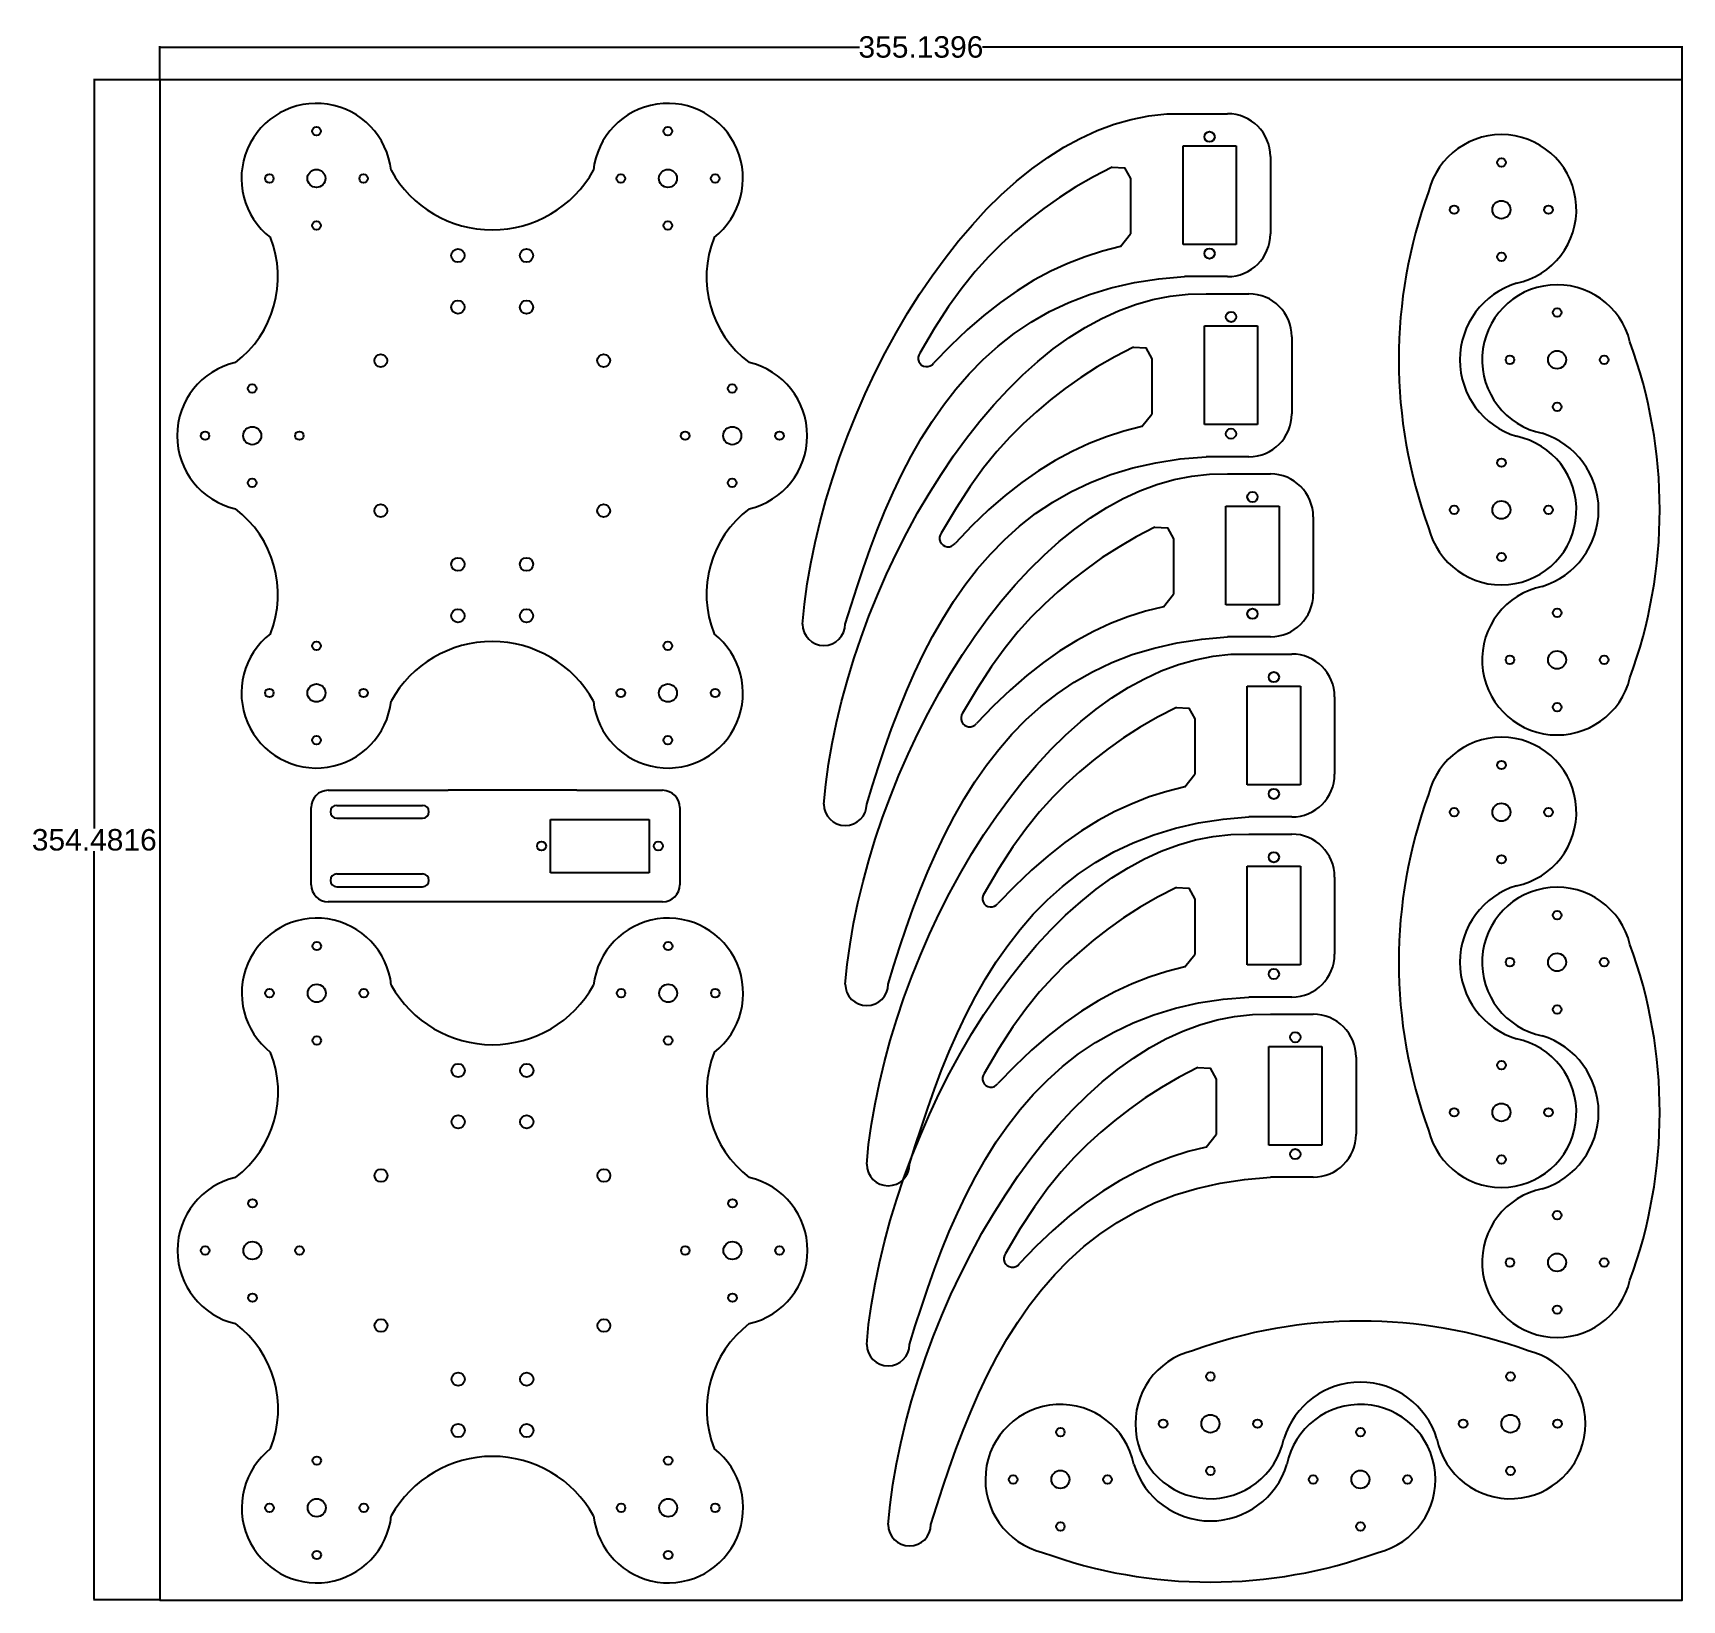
# Model space of a CAD drawing. Header units: inches. Extents: x -30 to 355, y 2 to 367.
import ezdxf

# ---------------------------------------------------------------- set-up
doc = ezdxf.new("R2010")
doc.units = ezdxf.units.IN
doc.header["$MEASUREMENT"] = 0
doc.styles.get("Standard").update_dxf_attribs({"font": 'arial.ttf'})
doc.dimstyles.get("Standard").update_dxf_attribs({"dimtxt": 5, "dimasz": 0.18, "dimexe": 0.18, "dimexo": 0.0625, "dimgap": 0.09, "dimtad": 0, "dimtih": 1, "dimtoh": 1, "dimdec": 4, "dimzin": 0, "dimdsep": 46, "dimtxsty": 'Standard', "dimcen": 0.09, "dimclrd": 4, "dimclrt": 4, "dimadec": 0, "dimazin": 0, "dimtfac": 1, "dimtdec": 4, "dimtofl": 0, "dimtmove": 0, "dimatfit": 3, "dimfxl": 1, "dimtolj": 1, "dimtzin": 0, "dimarcsym": 0})

# ---------------------------------------------------------------- blocks, each defined once
blk = doc.blocks.new('FILLET')
at = {"color": 0}
for p, q in [((-9, 12), (9, 12)), ((-13, -20), (-13, 8)), ((13, 8), (13, -20)), ((-9.5, 6), (-9.5, -14)), ((-6.5, 6), (-6.5, -14)), ((6.5, 6), (6.5, -14)), ((9.5, 6), (9.5, -14)), ((-13, -50), (-13, -20)), ((13, -50), (13, -20)), ((-6.2, -66.88), (-6.2, -43.88)), ((-6.2, -43.88), (6.2, -43.88)), ((6.2, -43.88), (6.2, -66.88)), ((-13, -70), (-13, -50)), ((13, -50), (13, -70)), ((6.2, -66.88), (-6.2, -66.88)), ((9, -74), (-9, -74))]:
    blk.add_line(p, q, dxfattribs=at)
for centre in [(0, -41.76), (0, -69)]:
    blk.add_circle(centre, 1.05, dxfattribs=at)
for centre, radius, start, end in [((-9, 8), 4, 90, 180), ((9, 8), 4, 0, 90), ((-8, 6), 1.5, 0, 180), ((8, 6), 1.5, 0, 180), ((-8, -14), 1.5, 180, 0), ((8, -14), 1.5, 180, 0), ((-9, -70), 4, 180, 270), ((9, -70), 4, 270, 0)]:
    blk.add_arc(centre, radius, start, end, dxfattribs=at)
blk = doc.blocks.new('MIRRORED')
at = {"color": 0}
for centre, radius in [((-35, 11), 1), ((35, 11), 1), ((-46, 0), 1), ((-35, 0), 2.1), ((-24, 0), 1), ((24, 0), 1), ((35, 0), 2.1), ((46, 0), 1), ((-35, -11), 1), ((35, -11), 1)]:
    blk.add_circle(centre, radius, dxfattribs=at)
for centre, radius, start, end in [((-35, 0), 17.5, 11.537, 256.2709), ((35, 0), 17.5, 283.7291, 168.463), ((0, 9), 18.68, 197.1221, 342.8779), ((0, 90), 113.94, 249.9015, 290.0985)]:
    blk.add_arc(centre, radius, start, end, dxfattribs=at)
blk = doc.blocks.new('FILLET001')
at = {"color": 0}
for p, q in [((-5.82, 19), (4.18, 19)), ((-6.2, -11.5), (-6.2, 11.5)), ((-6.2, 11.5), (6.2, 11.5)), ((6.2, 11.5), (6.2, -11.5)), ((14.18, 9), (14.18, -9)), ((-18.44, 3.85), (-18.44, -9.05)), ((6.2, -11.5), (-6.2, -11.5)), ((4.18, -19), (-5.82, -19))]:
    blk.add_line(p, q, dxfattribs=at)
for points in [[(-95, -100), (-94.54, -95.39), (-93.89, -90.67), (-93.06, -85.87), (-92.05, -81), (-90.86, -76.08), (-89.51, -71.12), (-87.99, -66.14), (-86.31, -61.16), (-84.47, -56.19), (-82.48, -51.25), (-80.35, -46.35), (-78.07, -41.52), (-75.66, -36.76), (-73.12, -32.09), (-70.45, -27.53), (-67.65, -23.1), (-64.74, -18.8), (-61.72, -14.66), (-58.59, -10.68), (-55.35, -6.89), (-52.02, -3.3), (-48.59, 0.08), (-45.07, 3.23), (-41.46, 6.13), (-37.77, 8.78), (-34.01, 11.16), (-30.17, 13.25), (-26.26, 15.05), (-22.29, 16.52), (-18.26, 17.67), (-14.16, 18.48), (-10.01, 18.93), (-5.82, 19)], [(-22.74, 6.55), (-27.12, 4.3), (-31.21, 1.94), (-35.05, -0.53), (-38.67, -3.1), (-42.1, -5.76), (-45.37, -8.51), (-48.53, -11.36), (-51.6, -14.41), (-54.66, -17.78), (-57.73, -21.58), (-60.88, -25.94), (-64.16, -30.98), (-67.61, -36.81)], [(-22.74, 6.55), (-19.84, 6.39), (-18.44, 3.85)], [(-20.79, -11.98), (-18.44, -9.05)], [(-20.79, -11.98), (-24.97, -13.04), (-29.06, -14.34), (-33.09, -15.9), (-37.07, -17.74), (-41, -19.85), (-44.9, -22.27), (-48.78, -24.99), (-52.66, -28.03), (-56.55, -31.4), (-60.45, -35.12), (-64.39, -39.19)], [(-85, -100), (-83.66, -95.67), (-82.25, -91.3), (-80.77, -86.9), (-79.2, -82.48), (-77.52, -78.08), (-75.74, -73.7), (-73.83, -69.36), (-71.79, -65.08), (-69.61, -60.88), (-67.27, -56.78), (-64.76, -52.79), (-62.08, -48.94), (-59.2, -45.23), (-56.13, -41.69), (-52.84, -38.34), (-49.33, -35.19), (-45.58, -32.27), (-41.59, -29.58), (-37.34, -27.16), (-32.82, -25), (-28.03, -23.14), (-22.94, -21.6), (-17.55, -20.38), (-11.84, -19.51), (-5.82, -19)]]:
    blk.add_lwpolyline(points, dxfattribs=at)
for centre in [(0, 13.62), (0, -13.62)]:
    blk.add_circle(centre, 1.2, dxfattribs=at)
for centre, radius, start, end in [((4.18, 9), 10, 0, 90), ((4.18, -9), 10, 270, 0), ((-66, -38), 2, 143.5196, 323.5196), ((-90, -100), 5, 180, 0)]:
    blk.add_arc(centre, radius, start, end, dxfattribs=at)
blk = doc.blocks.new('*D17')
at = {"color": 0, "lineweight": -2}
for p, q in [((-0.11, 356.3), (-15.53, 356.3)), ((-0.11, 1.82), (-15.53, 1.82))]:
    blk.add_line(p, q, dxfattribs=at)
at = {"color": 4, "lineweight": -2}
for p, q in [((-15.35, 356.12), (-15.35, 181.7)), ((-15.35, 2), (-15.35, 176.42))]:
    blk.add_line(p, q, dxfattribs=at)
at = {"color": 4}
for points in [[(-15.32, 356.12), (-15.38, 356.12), (-15.35, 356.3)], [(-15.38, 2), (-15.32, 2), (-15.35, 1.82)]]:
    blk.add_solid(points, dxfattribs=at)
at = {"layer": 'Defpoints', "color": 0}
for p in [(-0.05, 356.3), (-15.35, 1.82), (-0.05, 1.82)]:
    blk.add_point(p, dxfattribs=at)
at = {"color": 4, "insert": (-15.35, 179.06), "char_height": 5, "attachment_point": 5}
blk.add_mtext('\\A1;354.4816', dxfattribs=at)
blk = doc.blocks.new('*D18')
at = {"color": 0, "lineweight": -2}
for p, q in [((-0.05, 356.36), (-0.05, 364.13)), ((355.09, 356.36), (355.09, 364.13))]:
    blk.add_line(p, q, dxfattribs=at)
at = {"color": 4, "lineweight": -2}
for p, q in [((0.13, 363.95), (163.19, 363.95)), ((354.91, 363.95), (191.86, 363.95))]:
    blk.add_line(p, q, dxfattribs=at)
at = {"color": 4}
for points in [[(0.13, 363.98), (0.13, 363.92), (-0.05, 363.95)], [(354.91, 363.92), (354.91, 363.98), (355.09, 363.95)]]:
    blk.add_solid(points, dxfattribs=at)
at = {"layer": 'Defpoints', "color": 0}
for p in [(-0.05, 363.95), (-0.05, 356.3), (355.09, 356.3)]:
    blk.add_point(p, dxfattribs=at)
at = {"color": 4, "insert": (177.52, 363.95), "char_height": 5, "attachment_point": 5}
blk.add_mtext('\\A1;355.1396', dxfattribs=at)

msp = doc.modelspace()

# ---------------------------------------------------------------- linework, layer by layer
msp.add_lwpolyline([(-0.04833, 356.29945), (-0.04833, 1.81781), (355.0913, 1.81781), (355.0913, 356.29945)], close=True)
at = {"color": 0}
for centre, radius in [((36.49674, 344.33046), 1), ((118.49674, 344.33046), 1), ((36.49674, 333.33046), 2.1), ((118.49674, 333.33046), 2.1), ((25.49674, 333.33046), 1), ((47.49674, 333.33046), 1), ((107.49674, 333.33046), 1), ((129.49674, 333.33046), 1), ((36.49674, 322.33046), 1), ((118.49674, 322.33046), 1), ((69.49674, 315.33046), 1.55), ((85.49674, 315.33046), 1.55), ((69.49674, 303.33046), 1.55), ((85.49674, 303.33046), 1.55), ((51.49674, 290.83046), 1.5), ((103.49674, 290.83046), 1.5), ((21.49674, 284.33046), 1), ((133.49674, 284.33046), 1), ((10.49674, 273.33046), 1), ((21.49674, 273.33046), 2.1), ((32.49674, 273.33046), 1), ((122.49674, 273.33046), 1), ((133.49674, 273.33046), 2.1), ((144.49674, 273.33046), 1), ((21.49674, 262.33046), 1), ((133.49674, 262.33046), 1), ((51.49674, 255.83046), 1.5), ((103.49674, 255.83046), 1.5), ((69.49674, 243.33046), 1.55), ((85.49674, 243.33046), 1.55), ((69.49674, 231.33046), 1.55), ((85.49674, 231.33046), 1.55), ((36.49674, 224.33046), 1), ((118.49674, 224.33046), 1), ((25.49674, 213.33046), 1), ((36.49674, 213.33046), 2.1), ((47.49674, 213.33046), 1), ((107.49674, 213.33046), 1), ((118.49674, 213.33046), 2.1), ((129.49674, 213.33046), 1), ((36.49674, 202.33046), 1), ((118.49674, 202.33046), 1), ((36.55109, 154.31781), 1), ((118.55109, 154.31781), 1), ((25.55109, 143.31781), 1), ((36.55109, 143.31781), 2.1), ((47.55109, 143.31781), 1), ((107.55109, 143.31781), 1), ((118.55109, 143.31781), 2.1), ((129.55109, 143.31781), 1), ((36.55109, 132.31781), 1), ((118.55109, 132.31781), 1), ((69.55109, 125.31781), 1.55), ((85.55109, 125.31781), 1.55), ((69.55109, 113.31781), 1.55), ((85.55109, 113.31781), 1.55), ((51.55109, 100.81781), 1.5), ((103.55109, 100.81781), 1.5), ((21.55109, 94.31781), 1), ((133.55109, 94.31781), 1), ((21.55109, 83.31781), 2.1), ((133.55109, 83.31781), 2.1), ((10.55109, 83.31781), 1), ((32.55109, 83.31781), 1), ((122.55109, 83.31781), 1), ((144.55109, 83.31781), 1), ((21.55109, 72.31781), 1), ((133.55109, 72.31781), 1), ((51.55109, 65.81781), 1.5), ((103.55109, 65.81781), 1.5), ((69.55109, 53.31781), 1.55), ((85.55109, 53.31781), 1.55), ((69.55109, 41.31781), 1.55), ((85.55109, 41.31781), 1.55), ((36.55109, 34.31781), 1), ((118.55109, 34.31781), 1), ((25.55109, 23.31781), 1), ((36.55109, 23.31781), 2.1), ((47.55109, 23.31781), 1), ((107.55109, 23.31781), 1), ((118.55109, 23.31781), 2.1), ((129.55109, 23.31781), 1), ((36.55109, 12.31781), 1), ((118.55109, 12.31781), 1)]:
    msp.add_circle(centre, radius, dxfattribs=at)
for centre, radius, start, end in [((36.49674, 333.33046), 17.5, 6.1912128, 232.0951111), ((118.49674, 333.33046), 17.5, 307.9048889, 173.8087872), ((77.49674, 348.33046), 27, 209.0553818, 270), ((77.49674, 348.33046), 27, 270, 330.9446182), ((2.49674, 310.33046), 25, 307.0724292, 21.5724743), ((152.49674, 310.33046), 25, 158.4275257, 232.9275708), ((21.49674, 273.33046), 17.5, 102.9756519, 257.0243481), ((133.49674, 273.33046), 17.5, 282.9756519, 77.0243481), ((2.49674, 236.33046), 25, 338.4275257, 52.9275708), ((152.49674, 236.33046), 25, 127.0724292, 201.5724743), ((36.49674, 213.33046), 17.5, 127.9048889, 353.8087872), ((118.49674, 213.33046), 17.5, 186.1912128, 52.0951111), ((77.49674, 198.33046), 27, 90, 150.9446182), ((77.49674, 198.33046), 27, 29.0553818, 90), ((36.55109, 143.31781), 17.5, 6.1912128, 232.0951111), ((118.55109, 143.31781), 17.5, 307.9048889, 173.8087872), ((77.55109, 158.31781), 27, 209.0553818, 270), ((77.55109, 158.31781), 27, 270, 330.9446182), ((2.55109, 120.31781), 25, 307.0724292, 21.5724743), ((152.55109, 120.31781), 25, 158.4275257, 232.9275708), ((21.55109, 83.31781), 17.5, 102.9756519, 257.0243481), ((133.55109, 83.31781), 17.5, 282.9756519, 77.0243481), ((2.55109, 46.31781), 25, 338.4275257, 52.9275708), ((152.55109, 46.31781), 25, 127.0724292, 201.5724743), ((36.55109, 23.31781), 17.5, 127.9048889, 353.8087872), ((77.55109, 8.31781), 27, 90, 150.9446182), ((77.55109, 8.31781), 27, 29.0553818, 90), ((118.55109, 23.31781), 17.5, 186.1912128, 52.0951111)]:
    msp.add_arc(centre, radius, start, end, dxfattribs=at)

# ---------------------------------------------------------------- block references
for p in [(244.86679, 329.41565), (249.86679, 287.41565), (254.86679, 245.41565), (259.86679, 203.41565), (259.86679, 161.41565), (264.86679, 119.41565)]:
    msp.add_blockref('FILLET001', p, dxfattribs=at)
for name, p, rotation in [('MIRRORED', (312.95239, 291.03223), 270), ('MIRRORED', (325.95239, 256.03223), 89.99999999999999), ('MIRRORED', (312.95239, 150.53223), 270), ('FILLET', (47.23775, 177.628), 90.00000000000001), ('MIRRORED', (325.95239, 115.53223), 90), ('MIRRORED', (280.05239, 42.93223), 180), ('MIRRORED', (245.05239, 29.93223), 360)]:
    msp.add_blockref(name, p, dxfattribs=dict(at, rotation=rotation))

# ---------------------------------------------------------------- dimensions: what is measured, and where the dimension line sits
for p1, p2, distance, picture, middle in [((355.0913, 356.29945), (-0.04833, 356.29945), -7.65358, '*D18', (177.52149, 363.95304)), ((-0.04833, 356.29945), (-0.04833, 1.81781), -15.30042, '*D17', (-15.34875, 179.05863))]:
    dim = msp.add_aligned_dim(p1=p1, p2=p2, distance=distance, dimstyle='Standard')
    dim.commit()
    dim.dimension.update_dxf_attribs({"geometry": picture, "text_midpoint": middle})

doc.saveas('drawing.dxf')
